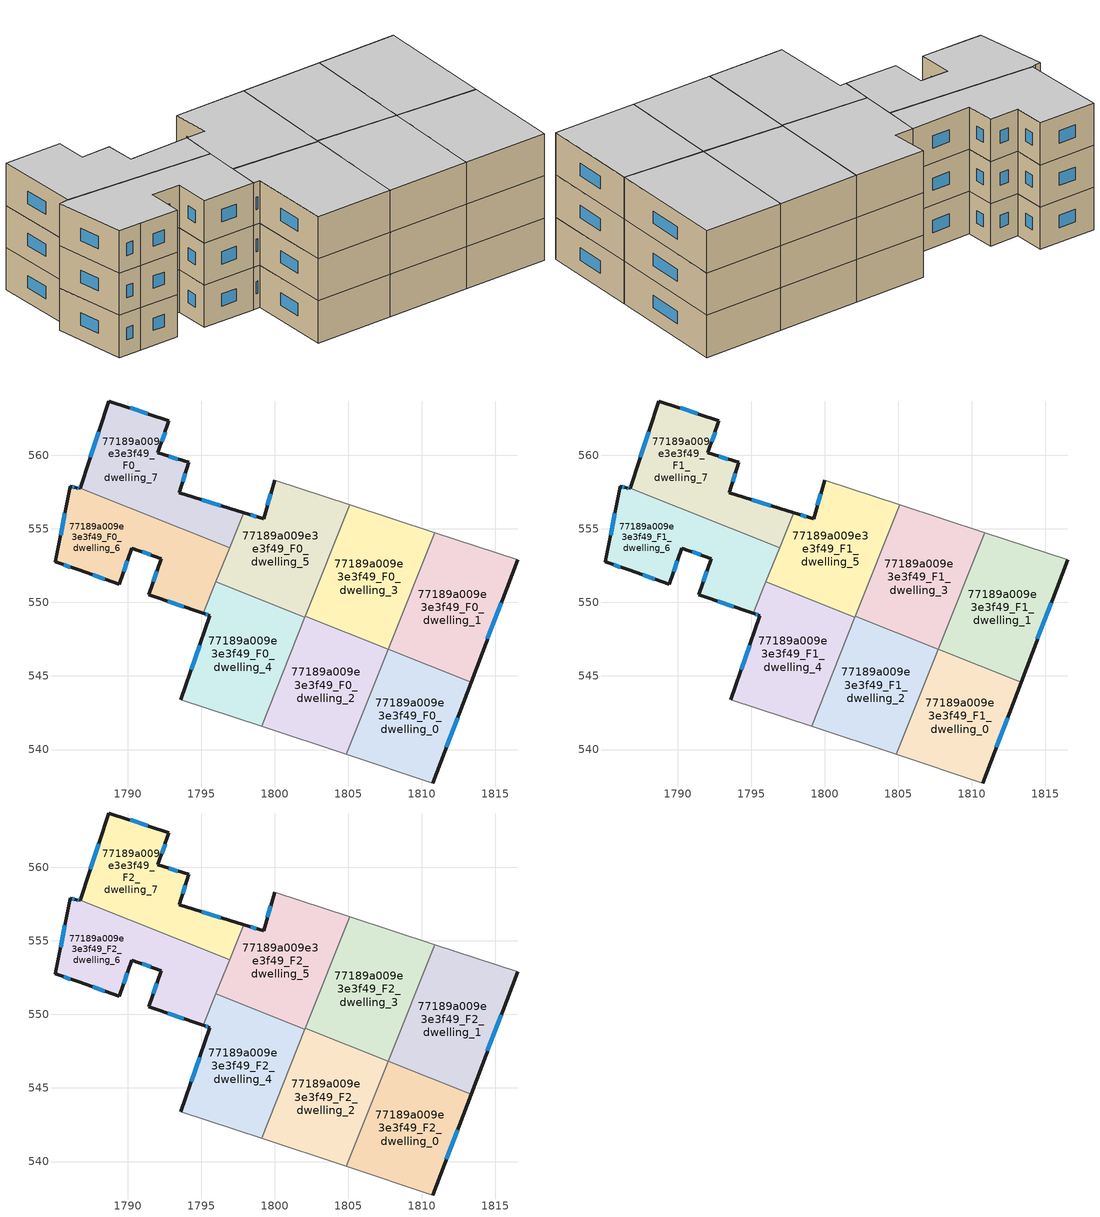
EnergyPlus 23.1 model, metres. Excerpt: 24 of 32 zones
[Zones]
77189a009e3e3f49_F0_dwelling_0
 floor ground (EU_floor_Construction): 1813.34,544.58 1810.74,537.72 1804.86,539.67 1807.71,546.83 z0
 wall outside (EU_wall_Construction): 1810.74,537.72 1813.34,544.58 z0:3
 wall adiabatic (EU_wall_Construction): 1804.86,539.67 1810.74,537.72 z0:3
 wall to 77189a009e3e3f49_F0_dwelling_2 (EU_wall_Construction): 1807.71,546.83 1804.86,539.67 z0:3
 wall to 77189a009e3e3f49_F0_dwelling_1 (EU_wall_Construction): 1813.34,544.58 1807.71,546.83 z0:3
 window (EU_Window_Construction): 1811.66,540.15 1812.42,542.16 z1.06:1.94
77189a009e3e3f49_F0_dwelling_1
 floor ground (EU_floor_Construction): 1816.5,552.91 1813.34,544.58 1807.71,546.83 1810.87,554.74 z0
 wall outside (EU_wall_Construction): 1813.34,544.58 1816.5,552.91 z0:3
 wall to 77189a009e3e3f49_F0_dwelling_3 (EU_wall_Construction): 1810.87,554.74 1807.71,546.83 z0:3
 wall adiabatic (EU_wall_Construction): 1816.5,552.91 1810.87,554.74 z0:3
 window (EU_Window_Construction): 1814.46,547.52 1815.38,549.97 z1.06:1.94
77189a009e3e3f49_F0_dwelling_2
 floor ground (EU_floor_Construction): 1807.71,546.83 1804.86,539.67 1799.1,541.58 1802.09,549.07 z0
 wall adiabatic (EU_wall_Construction): 1799.1,541.58 1804.86,539.67 z0:3
 wall to 77189a009e3e3f49_F0_dwelling_3 (EU_wall_Construction): 1807.71,546.83 1802.09,549.07 z0:3
 wall to 77189a009e3e3f49_F0_dwelling_4 (EU_wall_Construction): 1802.05,548.99 1799.1,541.58 z0:3
 wall to 77189a009e3e3f49_F0_dwelling_5 (EU_wall_Construction): 1802.09,549.07 1802.05,548.99 z0:3
77189a009e3e3f49_F0_dwelling_3
 floor ground (EU_floor_Construction): 1810.87,554.74 1807.71,546.83 1802.09,549.07 1805.1,556.62 z0
 wall adiabatic (EU_wall_Construction): 1810.87,554.74 1805.1,556.62 z0:3
 wall to 77189a009e3e3f49_F0_dwelling_5 (EU_wall_Construction): 1805.1,556.62 1802.09,549.07 z0:3
77189a009e3e3f49_F0_dwelling_4
 floor ground (EU_floor_Construction): 1802.05,548.99 1799.1,541.58 1793.62,543.39 1795.6,549.09 1795.15,549.25 1796,551.4 z0
 wall outside (EU_wall_Construction): 1795.15,549.25 1795.6,549.09 1793.62,543.39 z0:3
 wall to 77189a009e3e3f49_F0_dwelling_5 (EU_wall_Construction): 1802.05,548.99 1796,551.4 z0:3
 wall adiabatic (EU_wall_Construction): 1793.62,543.39 1799.1,541.58 z0:3
 wall to 77189a009e3e3f49_F0_dwelling_6 (EU_wall_Construction): 1796,551.4 1795.15,549.25 z0:3
 window (EU_Window_Construction): 1794.9,547.08 1794.32,545.41 / 1795.31,549.19 1795.44,549.15 z1.06:1.94
77189a009e3e3f49_F0_dwelling_5
 floor ground (EU_floor_Construction): 1805.1,556.62 1802.05,548.99 1796,551.4 1797.88,556.1 1799.24,555.68 1800,558.28 z0
 wall outside (EU_wall_Construction): 1800,558.28 1799.24,555.68 1797.88,556.1 z0:3
 wall adiabatic (EU_wall_Construction): 1805.1,556.62 1800,558.28 z0:3
 wall to 77189a009e3e3f49_F0_dwelling_7 (EU_wall_Construction): 1797.88,556.1 1796.93,553.72 z0:3
 wall to 77189a009e3e3f49_F0_dwelling_6 (EU_wall_Construction): 1796.93,553.71 1796,551.4 z0:3
 window (EU_Window_Construction): 1798.76,555.83 1798.36,555.96 / 1799.73,557.36 1799.51,556.6 z1.06:1.94
77189a009e3e3f49_F0_dwelling_6
 floor ground (EU_floor_Construction): 1796.93,553.71 1795.15,549.25 1791.43,550.52 1792.28,552.97 1790.29,553.67 1789.44,551.23 1786.67,552.2 1785.1,552.74 1786.09,557.87 1786.51,557.78 1786.79,557.75 z0
 wall outside (EU_wall_Construction): 1786.79,557.75 1786.51,557.78 1786.09,557.87 1785.1,552.74 1786.67,552.2 1789.44,551.23 1790.29,553.67 1792.28,552.97 1791.43,550.52 1795.15,549.25 z0:3
 wall to 77189a009e3e3f49_F0_dwelling_7 (EU_wall_Construction): 1796.93,553.71 1786.79,557.75 z0:3
 window (EU_Window_Construction): 1787.65,551.86 1788.46,551.58 / 1785.65,552.55 1786.11,552.39 / 1785.74,556.06 1785.45,554.56 / 1786.36,557.82 1786.24,557.84 / 1786.69,557.76 1786.61,557.77 / 1792.74,550.07 1793.83,549.7 / 1791.98,552.11 1791.73,551.39 / 1790.99,553.43 1791.58,553.22 / 1789.74,552.1 1789.99,552.81 z1.06:1.94
77189a009e3e3f49_F0_dwelling_7
 floor ground (EU_floor_Construction): 1792.81,562.34 1792.06,560.15 1794.15,559.51 1793.51,557.45 1797.88,556.1 1796.93,553.71 1786.79,557.75 1788.73,563.68 z0
 wall outside (EU_wall_Construction): 1797.88,556.1 1793.51,557.45 1794.15,559.51 1792.06,560.15 1792.81,562.34 1788.73,563.68 1786.79,557.75 z0:3
 window (EU_Window_Construction): 1793.41,559.74 1792.8,559.93 / 1793.73,558.18 1793.92,558.79 / 1796.33,556.58 1795.05,556.98 / 1788.04,561.59 1787.47,559.85 / 1791.37,562.82 1790.17,563.21 / 1792.32,560.93 1792.54,561.57 z1.06:1.94
77189a009e3e3f49_F1_dwelling_0
 floor to 77189a009e3e3f49_F0_dwelling_0 (EU_floor_Construction): 1813.34,544.58 1810.74,537.72 1804.86,539.67 1807.71,546.83 z3
 wall outside (EU_wall_Construction): 1810.74,537.72 1813.34,544.58 z3:6
 wall adiabatic (EU_wall_Construction): 1804.86,539.67 1810.74,537.72 z3:6
 wall to 77189a009e3e3f49_F1_dwelling_2 (EU_wall_Construction): 1807.71,546.83 1804.86,539.67 z3:6
 wall to 77189a009e3e3f49_F1_dwelling_1 (EU_wall_Construction): 1813.34,544.58 1807.71,546.83 z3:6
 window (EU_Window_Construction): 1811.66,540.15 1812.42,542.16 z4.06:4.94
77189a009e3e3f49_F1_dwelling_1
 floor to 77189a009e3e3f49_F0_dwelling_1 (EU_floor_Construction): 1816.5,552.91 1813.34,544.58 1807.71,546.83 1810.87,554.74 z3
 wall outside (EU_wall_Construction): 1813.34,544.58 1816.5,552.91 z3:6
 wall to 77189a009e3e3f49_F1_dwelling_3 (EU_wall_Construction): 1810.87,554.74 1807.71,546.83 z3:6
 wall adiabatic (EU_wall_Construction): 1816.5,552.91 1810.87,554.74 z3:6
 window (EU_Window_Construction): 1814.46,547.52 1815.38,549.97 z4.06:4.94
77189a009e3e3f49_F1_dwelling_2
 floor to 77189a009e3e3f49_F0_dwelling_2 (EU_floor_Construction): 1807.71,546.83 1804.86,539.67 1799.1,541.58 1802.09,549.07 z3
 wall adiabatic (EU_wall_Construction): 1799.1,541.58 1804.86,539.67 z3:6
 wall to 77189a009e3e3f49_F1_dwelling_3 (EU_wall_Construction): 1807.71,546.83 1802.09,549.07 z3:6
 wall to 77189a009e3e3f49_F1_dwelling_4 (EU_wall_Construction): 1802.05,548.99 1799.1,541.58 z3:6
 wall to 77189a009e3e3f49_F1_dwelling_5 (EU_wall_Construction): 1802.09,549.07 1802.05,548.99 z3:6
77189a009e3e3f49_F1_dwelling_3
 floor to 77189a009e3e3f49_F0_dwelling_3 (EU_floor_Construction): 1810.87,554.74 1807.71,546.83 1802.09,549.07 1805.1,556.62 z3
 wall adiabatic (EU_wall_Construction): 1810.87,554.74 1805.1,556.62 z3:6
 wall to 77189a009e3e3f49_F1_dwelling_5 (EU_wall_Construction): 1805.1,556.62 1802.09,549.07 z3:6
77189a009e3e3f49_F1_dwelling_4
 floor to 77189a009e3e3f49_F0_dwelling_4 (EU_floor_Construction): 1802.05,548.99 1799.1,541.58 1793.62,543.39 1795.6,549.09 1795.15,549.25 1796,551.4 z3
 wall outside (EU_wall_Construction): 1795.15,549.25 1795.6,549.09 1793.62,543.39 z3:6
 wall to 77189a009e3e3f49_F1_dwelling_5 (EU_wall_Construction): 1802.05,548.99 1796,551.4 z3:6
 wall adiabatic (EU_wall_Construction): 1793.62,543.39 1799.1,541.58 z3:6
 wall to 77189a009e3e3f49_F1_dwelling_6 (EU_wall_Construction): 1796,551.4 1795.15,549.25 z3:6
 window (EU_Window_Construction): 1794.9,547.08 1794.32,545.41 / 1795.31,549.19 1795.44,549.15 z4.06:4.94
77189a009e3e3f49_F1_dwelling_5
 floor to 77189a009e3e3f49_F0_dwelling_5 (EU_floor_Construction): 1805.1,556.62 1802.05,548.99 1796,551.4 1797.88,556.1 1799.24,555.68 1800,558.28 z3
 wall outside (EU_wall_Construction): 1800,558.28 1799.24,555.68 1797.88,556.1 z3:6
 wall adiabatic (EU_wall_Construction): 1805.1,556.62 1800,558.28 z3:6
 wall to 77189a009e3e3f49_F1_dwelling_7 (EU_wall_Construction): 1797.88,556.1 1796.93,553.72 z3:6
 wall to 77189a009e3e3f49_F1_dwelling_6 (EU_wall_Construction): 1796.93,553.71 1796,551.4 z3:6
 window (EU_Window_Construction): 1798.76,555.83 1798.36,555.96 / 1799.73,557.36 1799.51,556.6 z4.06:4.94
77189a009e3e3f49_F1_dwelling_6
 floor to 77189a009e3e3f49_F0_dwelling_6 (EU_floor_Construction): 1796.93,553.71 1795.15,549.25 1791.43,550.52 1792.28,552.97 1790.29,553.67 1789.44,551.23 1786.67,552.2 1785.1,552.74 1786.09,557.87 1786.51,557.78 1786.79,557.75 z3
 wall outside (EU_wall_Construction): 1786.79,557.75 1786.51,557.78 1786.09,557.87 1785.1,552.74 1786.67,552.2 1789.44,551.23 1790.29,553.67 1792.28,552.97 1791.43,550.52 1795.15,549.25 z3:6
 wall to 77189a009e3e3f49_F1_dwelling_7 (EU_wall_Construction): 1796.93,553.71 1786.79,557.75 z3:6
 window (EU_Window_Construction): 1787.65,551.86 1788.46,551.58 / 1785.65,552.55 1786.11,552.39 / 1785.74,556.06 1785.45,554.56 / 1786.36,557.82 1786.24,557.84 / 1786.69,557.76 1786.61,557.77 / 1792.74,550.07 1793.83,549.7 / 1791.98,552.11 1791.73,551.39 / 1790.99,553.43 1791.58,553.22 / 1789.74,552.1 1789.99,552.81 z4.06:4.94
77189a009e3e3f49_F1_dwelling_7
 floor to 77189a009e3e3f49_F0_dwelling_7 (EU_floor_Construction): 1792.81,562.34 1792.06,560.15 1794.15,559.51 1793.51,557.45 1797.88,556.1 1796.93,553.71 1786.79,557.75 1788.73,563.68 z3
 wall outside (EU_wall_Construction): 1797.88,556.1 1793.51,557.45 1794.15,559.51 1792.06,560.15 1792.81,562.34 1788.73,563.68 1786.79,557.75 z3:6
 window (EU_Window_Construction): 1793.41,559.74 1792.8,559.93 / 1793.73,558.18 1793.92,558.79 / 1796.33,556.58 1795.05,556.98 / 1788.04,561.59 1787.47,559.85 / 1791.37,562.82 1790.17,563.21 / 1792.32,560.93 1792.54,561.57 z4.06:4.94
77189a009e3e3f49_F2_dwelling_0
 floor to 77189a009e3e3f49_F1_dwelling_0 (EU_floor_Construction): 1813.34,544.58 1810.74,537.72 1804.86,539.67 1807.71,546.83 z6
 wall outside (EU_wall_Construction): 1810.74,537.72 1813.34,544.58 z6:9
 wall adiabatic (EU_wall_Construction): 1804.86,539.67 1810.74,537.72 z6:9
 wall to 77189a009e3e3f49_F2_dwelling_2 (EU_wall_Construction): 1807.71,546.83 1804.86,539.67 z6:9
 wall to 77189a009e3e3f49_F2_dwelling_1 (EU_wall_Construction): 1813.34,544.58 1807.71,546.83 z6:9
 window (EU_Window_Construction): 1811.66,540.15 1812.42,542.16 z7.06:7.94
 ceiling to 77189a009e3e3f49_F3_dwelling_0 (EU_floor_Construction): 1810.74,537.72 1813.34,544.58 1807.71,546.83 1804.86,539.67 z9
77189a009e3e3f49_F2_dwelling_1
 floor to 77189a009e3e3f49_F1_dwelling_1 (EU_floor_Construction): 1816.5,552.91 1813.34,544.58 1807.71,546.83 1810.87,554.74 z6
 wall outside (EU_wall_Construction): 1813.34,544.58 1816.5,552.91 z6:9
 wall to 77189a009e3e3f49_F2_dwelling_3 (EU_wall_Construction): 1810.87,554.74 1807.71,546.83 z6:9
 wall adiabatic (EU_wall_Construction): 1816.5,552.91 1810.87,554.74 z6:9
 window (EU_Window_Construction): 1814.46,547.52 1815.38,549.97 z7.06:7.94
 ceiling to 77189a009e3e3f49_F3_dwelling_1 (EU_floor_Construction): 1813.34,544.58 1816.5,552.91 1810.87,554.74 1807.71,546.83 z9
77189a009e3e3f49_F2_dwelling_2
 floor to 77189a009e3e3f49_F1_dwelling_2 (EU_floor_Construction): 1807.71,546.83 1804.86,539.67 1799.1,541.58 1802.09,549.07 z6
 wall adiabatic (EU_wall_Construction): 1799.1,541.58 1804.86,539.67 z6:9
 wall to 77189a009e3e3f49_F2_dwelling_3 (EU_wall_Construction): 1807.71,546.83 1802.09,549.07 z6:9
 wall to 77189a009e3e3f49_F2_dwelling_4 (EU_wall_Construction): 1802.05,548.99 1799.1,541.58 z6:9
 wall to 77189a009e3e3f49_F2_dwelling_5 (EU_wall_Construction): 1802.09,549.07 1802.05,548.99 z6:9
 ceiling to 77189a009e3e3f49_F3_dwelling_2 (EU_floor_Construction): 1804.86,539.67 1807.71,546.83 1802.09,549.07 1799.1,541.58 z9
77189a009e3e3f49_F2_dwelling_3
 floor to 77189a009e3e3f49_F1_dwelling_3 (EU_floor_Construction): 1810.87,554.74 1807.71,546.83 1802.09,549.07 1805.1,556.62 z6
 wall adiabatic (EU_wall_Construction): 1810.87,554.74 1805.1,556.62 z6:9
 wall to 77189a009e3e3f49_F2_dwelling_5 (EU_wall_Construction): 1805.1,556.62 1802.09,549.07 z6:9
 ceiling to 77189a009e3e3f49_F3_dwelling_3 (EU_floor_Construction): 1807.71,546.83 1810.87,554.74 1805.1,556.62 1802.09,549.07 z9
77189a009e3e3f49_F2_dwelling_4
 floor to 77189a009e3e3f49_F1_dwelling_4 (EU_floor_Construction): 1802.05,548.99 1799.1,541.58 1793.62,543.39 1795.6,549.09 1795.15,549.25 1796,551.4 z6
 wall outside (EU_wall_Construction): 1795.15,549.25 1795.6,549.09 1793.62,543.39 z6:9
 wall to 77189a009e3e3f49_F2_dwelling_5 (EU_wall_Construction): 1802.05,548.99 1796,551.4 z6:9
 wall adiabatic (EU_wall_Construction): 1793.62,543.39 1799.1,541.58 z6:9
 wall to 77189a009e3e3f49_F2_dwelling_6 (EU_wall_Construction): 1796,551.4 1795.15,549.25 z6:9
 window (EU_Window_Construction): 1794.9,547.08 1794.32,545.41 / 1795.31,549.19 1795.44,549.15 z7.06:7.94
 ceiling to 77189a009e3e3f49_F3_dwelling_4 (EU_floor_Construction): 1799.1,541.58 1802.05,548.99 1796,551.4 1795.15,549.25 1795.6,549.09 1793.62,543.39 z9
77189a009e3e3f49_F2_dwelling_5
 floor to 77189a009e3e3f49_F1_dwelling_5 (EU_floor_Construction): 1805.1,556.62 1802.05,548.99 1796,551.4 1797.88,556.1 1799.24,555.68 1800,558.28 z6
 wall outside (EU_wall_Construction): 1800,558.28 1799.24,555.68 1797.88,556.1 z6:9
 wall adiabatic (EU_wall_Construction): 1805.1,556.62 1800,558.28 z6:9
 wall to 77189a009e3e3f49_F2_dwelling_7 (EU_wall_Construction): 1797.88,556.1 1796.93,553.72 z6:9
 wall to 77189a009e3e3f49_F2_dwelling_6 (EU_wall_Construction): 1796.93,553.71 1796,551.4 z6:9
 window (EU_Window_Construction): 1798.76,555.83 1798.36,555.96 / 1799.73,557.36 1799.51,556.6 z7.06:7.94
 ceiling to 77189a009e3e3f49_F3_dwelling_5 (EU_floor_Construction): 1802.05,548.99 1805.1,556.62 1800,558.28 1799.24,555.68 1797.88,556.1 1796,551.4 z9
77189a009e3e3f49_F2_dwelling_6
 floor to 77189a009e3e3f49_F1_dwelling_6 (EU_floor_Construction): 1796.93,553.71 1795.15,549.25 1791.43,550.52 1792.28,552.97 1790.29,553.67 1789.44,551.23 1786.67,552.2 1785.1,552.74 1786.09,557.87 1786.51,557.78 1786.79,557.75 z6
 wall outside (EU_wall_Construction): 1786.79,557.75 1786.51,557.78 1786.09,557.87 1785.1,552.74 1786.67,552.2 1789.44,551.23 1790.29,553.67 1792.28,552.97 1791.43,550.52 1795.15,549.25 z6:9
 wall to 77189a009e3e3f49_F2_dwelling_7 (EU_wall_Construction): 1796.93,553.71 1786.79,557.75 z6:9
 window (EU_Window_Construction): 1787.65,551.86 1788.46,551.58 / 1785.65,552.55 1786.11,552.39 / 1785.74,556.06 1785.45,554.56 / 1786.36,557.82 1786.24,557.84 / 1786.69,557.76 1786.61,557.77 / 1792.74,550.07 1793.83,549.7 / 1791.98,552.11 1791.73,551.39 / 1790.99,553.43 1791.58,553.22 / 1789.74,552.1 1789.99,552.81 z7.06:7.94
 ceiling to 77189a009e3e3f49_F3_dwelling_6 (EU_floor_Construction): 1795.15,549.25 1796.93,553.71 1786.79,557.75 1786.51,557.78 1786.09,557.87 1785.1,552.74 1786.67,552.2 1789.44,551.23 1790.29,553.67 1792.28,552.97 1791.43,550.52 z9
77189a009e3e3f49_F2_dwelling_7
 floor to 77189a009e3e3f49_F1_dwelling_7 (EU_floor_Construction): 1792.81,562.34 1792.06,560.15 1794.15,559.51 1793.51,557.45 1797.88,556.1 1796.93,553.71 1786.79,557.75 1788.73,563.68 z6
 wall outside (EU_wall_Construction): 1797.88,556.1 1793.51,557.45 1794.15,559.51 1792.06,560.15 1792.81,562.34 1788.73,563.68 1786.79,557.75 z6:9
 window (EU_Window_Construction): 1793.41,559.74 1792.8,559.93 / 1793.73,558.18 1793.92,558.79 / 1796.33,556.58 1795.05,556.98 / 1788.04,561.59 1787.47,559.85 / 1791.37,562.82 1790.17,563.21 / 1792.32,560.93 1792.54,561.57 z7.06:7.94
 ceiling to 77189a009e3e3f49_F3_dwelling_7 (EU_floor_Construction): 1796.93,553.71 1797.88,556.1 1793.51,557.45 1794.15,559.51 1792.06,560.15 1792.81,562.34 1788.73,563.68 1786.79,557.75 z9
[Building]
EU S2 Campaign: North Axis=0; Terrain=City; Solar Distribution=FullExterior
[Site:Location]
Bologna: Latitude=44.5; Longitude=11.25; Time Zone=1; Elevation=37
[SizingPeriod:WeatherFileDays]
AnnualSizingPeriod: Begin Month=1; Begin Day of Month=1; End Month=12; End Day of Month=31; Day of Week for Start Day=Monday; Use Weather File Daylight Saving Period=No; Use Weather File Rain and Snow Indicators=No
[MATERIAL]
EU_InternalMass_Material: Roughness=MediumRough; Thickness=0.1; Conductivity=1; Density=1800; Specific Heat=900; Thermal Absorptance=0.9; Solar Absorptance=0.7; Visible Absorptance=0.7
[MATERIAL:NOMASS] Roughness=MediumRough; Thermal Absorptance=0.9; Solar Absorptance=0.7; Visible Absorptance=0.7
Name | Thermal Resistance
EU_wall_NoMass | 0.781309
EU_floor_NoMass | 0.563442
[WINDOWMATERIAL:SIMPLEGLAZINGSYSTEM]
EU_Window_SimpleGlazing: UFactor=4.32879; Solar Heat Gain Coefficient=0.85; Visible Transmittance=0.85
[CONSTRUCTION]
EU_wall_Construction: EU_wall_NoMass
EU_floor_Construction: EU_floor_NoMass
EU_Window_Construction: EU_Window_SimpleGlazing
EU_InternalMass_Construction: EU_InternalMass_Material
[ZONE] Type=1; Multiplier=1; Ceiling Height=autocalculate; Floor Area=autocalculate; Part of Total Floor Area=Yes
Name | Volume
77189a009e3e3f49_F0_dwelling_0; 77189a009e3e3f49_F1_dwelling_0; 77189a009e3e3f49_F2_dwelling_0 | 138.057
77189a009e3e3f49_F0_dwelling_1; 77189a009e3e3f49_F1_dwelling_1; 77189a009e3e3f49_F2_dwelling_1 | 156.475
77189a009e3e3f49_F0_dwelling_2; 77189a009e3e3f49_F1_dwelling_2; 77189a009e3e3f49_F2_dwelling_2 | 143.195
77189a009e3e3f49_F0_dwelling_3; 77189a009e3e3f49_F1_dwelling_3; 77189a009e3e3f49_F2_dwelling_3 | 151.282
77189a009e3e3f49_F0_dwelling_4; 77189a009e3e3f49_F1_dwelling_4; 77189a009e3e3f49_F2_dwelling_4 | 148.534
77189a009e3e3f49_F0_dwelling_5; 77189a009e3e3f49_F1_dwelling_5; 77189a009e3e3f49_F2_dwelling_5 | 145.988
77189a009e3e3f49_F0_dwelling_6; 77189a009e3e3f49_F1_dwelling_6; 77189a009e3e3f49_F2_dwelling_6 | 152.339
77189a009e3e3f49_F0_dwelling_7; 77189a009e3e3f49_F1_dwelling_7; 77189a009e3e3f49_F2_dwelling_7 | 142.177
[INTERNALMASS] Construction=EU_InternalMass_Construction
Name | Zone or ZoneList | Surface Area
77189a009e3e3f49_F0_dwelling_0_EU_InternalMass | 77189a009e3e3f49_F0_dwelling_0 | 46.0192
77189a009e3e3f49_F0_dwelling_1_EU_InternalMass | 77189a009e3e3f49_F0_dwelling_1 | 52.1583
77189a009e3e3f49_F0_dwelling_2_EU_InternalMass | 77189a009e3e3f49_F0_dwelling_2 | 47.7314
77189a009e3e3f49_F0_dwelling_3_EU_InternalMass | 77189a009e3e3f49_F0_dwelling_3 | 50.4273
77189a009e3e3f49_F0_dwelling_4_EU_InternalMass | 77189a009e3e3f49_F0_dwelling_4 | 49.5116
77189a009e3e3f49_F0_dwelling_5_EU_InternalMass | 77189a009e3e3f49_F0_dwelling_5 | 48.6628
77189a009e3e3f49_F0_dwelling_6_EU_InternalMass | 77189a009e3e3f49_F0_dwelling_6 | 50.78
77189a009e3e3f49_F0_dwelling_7_EU_InternalMass | 77189a009e3e3f49_F0_dwelling_7 | 47.3926
77189a009e3e3f49_F1_dwelling_0_EU_InternalMass | 77189a009e3e3f49_F1_dwelling_0 | 46.0192
77189a009e3e3f49_F1_dwelling_1_EU_InternalMass | 77189a009e3e3f49_F1_dwelling_1 | 52.1583
77189a009e3e3f49_F1_dwelling_2_EU_InternalMass | 77189a009e3e3f49_F1_dwelling_2 | 47.7314
77189a009e3e3f49_F1_dwelling_3_EU_InternalMass | 77189a009e3e3f49_F1_dwelling_3 | 50.4273
77189a009e3e3f49_F1_dwelling_4_EU_InternalMass | 77189a009e3e3f49_F1_dwelling_4 | 49.5116
77189a009e3e3f49_F1_dwelling_5_EU_InternalMass | 77189a009e3e3f49_F1_dwelling_5 | 48.6628
77189a009e3e3f49_F1_dwelling_6_EU_InternalMass | 77189a009e3e3f49_F1_dwelling_6 | 50.78
77189a009e3e3f49_F1_dwelling_7_EU_InternalMass | 77189a009e3e3f49_F1_dwelling_7 | 47.3926
77189a009e3e3f49_F2_dwelling_0_EU_InternalMass | 77189a009e3e3f49_F2_dwelling_0 | 46.0192
77189a009e3e3f49_F2_dwelling_1_EU_InternalMass | 77189a009e3e3f49_F2_dwelling_1 | 52.1583
77189a009e3e3f49_F2_dwelling_2_EU_InternalMass | 77189a009e3e3f49_F2_dwelling_2 | 47.7314
77189a009e3e3f49_F2_dwelling_3_EU_InternalMass | 77189a009e3e3f49_F2_dwelling_3 | 50.4273
77189a009e3e3f49_F2_dwelling_4_EU_InternalMass | 77189a009e3e3f49_F2_dwelling_4 | 49.5116
77189a009e3e3f49_F2_dwelling_5_EU_InternalMass | 77189a009e3e3f49_F2_dwelling_5 | 48.6628
77189a009e3e3f49_F2_dwelling_6_EU_InternalMass | 77189a009e3e3f49_F2_dwelling_6 | 50.78
77189a009e3e3f49_F2_dwelling_7_EU_InternalMass | 77189a009e3e3f49_F2_dwelling_7 | 47.3926
[OTHEREQUIPMENT] Fuel Type=Electricity; Design Level Calculation Method=Watts/Area; Power per Zone Floor Area=1; Fraction Latent=0; Fraction Radiant=0; Fraction Lost=0; Carbon Dioxide Generation Rate=0; EndUse Subcategory=EU_Step8_InternalGains
Name | Zone or ZoneList or Space or SpaceList | Schedule
EU_Step8_InternalGain_77189a009e3e3f49_F0_dwelling_0_f000 | 77189a009e3e3f49_F0_dwelling_0 | EU_Step8_GainSchedule_77189a009e3e3f49_F0_dwelling_0_f000
EU_Step8_InternalGain_77189a009e3e3f49_F0_dwelling_1_f000 | 77189a009e3e3f49_F0_dwelling_1 | EU_Step8_GainSchedule_77189a009e3e3f49_F0_dwelling_1_f000
EU_Step8_InternalGain_77189a009e3e3f49_F0_dwelling_2_f000 | 77189a009e3e3f49_F0_dwelling_2 | EU_Step8_GainSchedule_77189a009e3e3f49_F0_dwelling_2_f000
EU_Step8_InternalGain_77189a009e3e3f49_F0_dwelling_3_f000 | 77189a009e3e3f49_F0_dwelling_3 | EU_Step8_GainSchedule_77189a009e3e3f49_F0_dwelling_3_f000
EU_Step8_InternalGain_77189a009e3e3f49_F0_dwelling_4_f000 | 77189a009e3e3f49_F0_dwelling_4 | EU_Step8_GainSchedule_77189a009e3e3f49_F0_dwelling_4_f000
EU_Step8_InternalGain_77189a009e3e3f49_F0_dwelling_5_f000 | 77189a009e3e3f49_F0_dwelling_5 | EU_Step8_GainSchedule_77189a009e3e3f49_F0_dwelling_5_f000
EU_Step8_InternalGain_77189a009e3e3f49_F0_dwelling_6_f000 | 77189a009e3e3f49_F0_dwelling_6 | EU_Step8_GainSchedule_77189a009e3e3f49_F0_dwelling_6_f000
EU_Step8_InternalGain_77189a009e3e3f49_F0_dwelling_7_f000 | 77189a009e3e3f49_F0_dwelling_7 | EU_Step8_GainSchedule_77189a009e3e3f49_F0_dwelling_7_f000
EU_Step8_InternalGain_77189a009e3e3f49_F1_dwelling_0_f000 | 77189a009e3e3f49_F1_dwelling_0 | EU_Step8_GainSchedule_77189a009e3e3f49_F1_dwelling_0_f000
EU_Step8_InternalGain_77189a009e3e3f49_F1_dwelling_1_f000 | 77189a009e3e3f49_F1_dwelling_1 | EU_Step8_GainSchedule_77189a009e3e3f49_F1_dwelling_1_f000
EU_Step8_InternalGain_77189a009e3e3f49_F1_dwelling_2_f000 | 77189a009e3e3f49_F1_dwelling_2 | EU_Step8_GainSchedule_77189a009e3e3f49_F1_dwelling_2_f000
EU_Step8_InternalGain_77189a009e3e3f49_F1_dwelling_3_f000 | 77189a009e3e3f49_F1_dwelling_3 | EU_Step8_GainSchedule_77189a009e3e3f49_F1_dwelling_3_f000
EU_Step8_InternalGain_77189a009e3e3f49_F1_dwelling_4_f000 | 77189a009e3e3f49_F1_dwelling_4 | EU_Step8_GainSchedule_77189a009e3e3f49_F1_dwelling_4_f000
EU_Step8_InternalGain_77189a009e3e3f49_F1_dwelling_5_f000 | 77189a009e3e3f49_F1_dwelling_5 | EU_Step8_GainSchedule_77189a009e3e3f49_F1_dwelling_5_f000
EU_Step8_InternalGain_77189a009e3e3f49_F1_dwelling_6_f000 | 77189a009e3e3f49_F1_dwelling_6 | EU_Step8_GainSchedule_77189a009e3e3f49_F1_dwelling_6_f000
EU_Step8_InternalGain_77189a009e3e3f49_F1_dwelling_7_f000 | 77189a009e3e3f49_F1_dwelling_7 | EU_Step8_GainSchedule_77189a009e3e3f49_F1_dwelling_7_f000
EU_Step8_InternalGain_77189a009e3e3f49_F2_dwelling_0_f000 | 77189a009e3e3f49_F2_dwelling_0 | EU_Step8_GainSchedule_77189a009e3e3f49_F2_dwelling_0_f000
EU_Step8_InternalGain_77189a009e3e3f49_F2_dwelling_1_f000 | 77189a009e3e3f49_F2_dwelling_1 | EU_Step8_GainSchedule_77189a009e3e3f49_F2_dwelling_1_f000
EU_Step8_InternalGain_77189a009e3e3f49_F2_dwelling_2_f000 | 77189a009e3e3f49_F2_dwelling_2 | EU_Step8_GainSchedule_77189a009e3e3f49_F2_dwelling_2_f000
EU_Step8_InternalGain_77189a009e3e3f49_F2_dwelling_3_f000 | 77189a009e3e3f49_F2_dwelling_3 | EU_Step8_GainSchedule_77189a009e3e3f49_F2_dwelling_3_f000
EU_Step8_InternalGain_77189a009e3e3f49_F2_dwelling_4_f000 | 77189a009e3e3f49_F2_dwelling_4 | EU_Step8_GainSchedule_77189a009e3e3f49_F2_dwelling_4_f000
EU_Step8_InternalGain_77189a009e3e3f49_F2_dwelling_5_f000 | 77189a009e3e3f49_F2_dwelling_5 | EU_Step8_GainSchedule_77189a009e3e3f49_F2_dwelling_5_f000
EU_Step8_InternalGain_77189a009e3e3f49_F2_dwelling_6_f000 | 77189a009e3e3f49_F2_dwelling_6 | EU_Step8_GainSchedule_77189a009e3e3f49_F2_dwelling_6_f000
EU_Step8_InternalGain_77189a009e3e3f49_F2_dwelling_7_f000 | 77189a009e3e3f49_F2_dwelling_7 | EU_Step8_GainSchedule_77189a009e3e3f49_F2_dwelling_7_f000
[ZONEVENTILATION:DESIGNFLOWRATE] Schedule=EU_AlwaysOn; Design Flow Rate Calculation Method=AirChanges/Hour; Air Changes per Hour=0.692607; Ventilation Type=Natural; Fan Pressure Rise=0; Fan Total Efficiency=1; Constant Term Coefficient=1; Temperature Term Coefficient=0; Velocity Term Coefficient=0; Velocity Squared Term Coefficient=0; Minimum Indoor Temperature=-100; Maximum Indoor Temperature=100; Delta Temperature=-100; Minimum Outdoor Temperature=-100; Maximum Outdoor Temperature=100; Maximum Wind Speed=40
Name | Zone or ZoneList or Space or SpaceList
EU_ConstantAir_77189a009e3e3f49_F0_dwelling_0 | 77189a009e3e3f49_F0_dwelling_0
EU_ConstantAir_77189a009e3e3f49_F0_dwelling_1 | 77189a009e3e3f49_F0_dwelling_1
EU_ConstantAir_77189a009e3e3f49_F0_dwelling_2 | 77189a009e3e3f49_F0_dwelling_2
EU_ConstantAir_77189a009e3e3f49_F0_dwelling_3 | 77189a009e3e3f49_F0_dwelling_3
EU_ConstantAir_77189a009e3e3f49_F0_dwelling_4 | 77189a009e3e3f49_F0_dwelling_4
EU_ConstantAir_77189a009e3e3f49_F0_dwelling_5 | 77189a009e3e3f49_F0_dwelling_5
EU_ConstantAir_77189a009e3e3f49_F0_dwelling_6 | 77189a009e3e3f49_F0_dwelling_6
EU_ConstantAir_77189a009e3e3f49_F0_dwelling_7 | 77189a009e3e3f49_F0_dwelling_7
EU_ConstantAir_77189a009e3e3f49_F1_dwelling_0 | 77189a009e3e3f49_F1_dwelling_0
EU_ConstantAir_77189a009e3e3f49_F1_dwelling_1 | 77189a009e3e3f49_F1_dwelling_1
EU_ConstantAir_77189a009e3e3f49_F1_dwelling_2 | 77189a009e3e3f49_F1_dwelling_2
EU_ConstantAir_77189a009e3e3f49_F1_dwelling_3 | 77189a009e3e3f49_F1_dwelling_3
EU_ConstantAir_77189a009e3e3f49_F1_dwelling_4 | 77189a009e3e3f49_F1_dwelling_4
EU_ConstantAir_77189a009e3e3f49_F1_dwelling_5 | 77189a009e3e3f49_F1_dwelling_5
EU_ConstantAir_77189a009e3e3f49_F1_dwelling_6 | 77189a009e3e3f49_F1_dwelling_6
EU_ConstantAir_77189a009e3e3f49_F1_dwelling_7 | 77189a009e3e3f49_F1_dwelling_7
EU_ConstantAir_77189a009e3e3f49_F2_dwelling_0 | 77189a009e3e3f49_F2_dwelling_0
EU_ConstantAir_77189a009e3e3f49_F2_dwelling_1 | 77189a009e3e3f49_F2_dwelling_1
EU_ConstantAir_77189a009e3e3f49_F2_dwelling_2 | 77189a009e3e3f49_F2_dwelling_2
EU_ConstantAir_77189a009e3e3f49_F2_dwelling_3 | 77189a009e3e3f49_F2_dwelling_3
EU_ConstantAir_77189a009e3e3f49_F2_dwelling_4 | 77189a009e3e3f49_F2_dwelling_4
EU_ConstantAir_77189a009e3e3f49_F2_dwelling_5 | 77189a009e3e3f49_F2_dwelling_5
EU_ConstantAir_77189a009e3e3f49_F2_dwelling_6 | 77189a009e3e3f49_F2_dwelling_6
EU_ConstantAir_77189a009e3e3f49_F2_dwelling_7 | 77189a009e3e3f49_F2_dwelling_7
[HVACTEMPLATE:THERMOSTAT] Constant Heating Setpoint=20; Constant Cooling Setpoint=50
EU_HeatOnly_77189a009e3e3f49_F0_dwelling_0; EU_HeatOnly_77189a009e3e3f49_F0_dwelling_1; EU_HeatOnly_77189a009e3e3f49_F0_dwelling_2; EU_HeatOnly_77189a009e3e3f49_F0_dwelling_3; EU_HeatOnly_77189a009e3e3f49_F0_dwelling_4; EU_HeatOnly_77189a009e3e3f49_F0_dwelling_5; EU_HeatOnly_77189a009e3e3f49_F0_dwelling_6; EU_HeatOnly_77189a009e3e3f49_F0_dwelling_7; EU_HeatOnly_77189a009e3e3f49_F1_dwelling_0; EU_HeatOnly_77189a009e3e3f49_F1_dwelling_1; EU_HeatOnly_77189a009e3e3f49_F1_dwelling_2; EU_HeatOnly_77189a009e3e3f49_F1_dwelling_3; EU_HeatOnly_77189a009e3e3f49_F1_dwelling_4; EU_HeatOnly_77189a009e3e3f49_F1_dwelling_5; EU_HeatOnly_77189a009e3e3f49_F1_dwelling_6; EU_HeatOnly_77189a009e3e3f49_F1_dwelling_7; EU_HeatOnly_77189a009e3e3f49_F2_dwelling_0; EU_HeatOnly_77189a009e3e3f49_F2_dwelling_1; EU_HeatOnly_77189a009e3e3f49_F2_dwelling_2; EU_HeatOnly_77189a009e3e3f49_F2_dwelling_3; EU_HeatOnly_77189a009e3e3f49_F2_dwelling_4; EU_HeatOnly_77189a009e3e3f49_F2_dwelling_5; EU_HeatOnly_77189a009e3e3f49_F2_dwelling_6; EU_HeatOnly_77189a009e3e3f49_F2_dwelling_7; EU_HeatOnly_77189a009e3e3f49_F3_dwelling_0; EU_HeatOnly_77189a009e3e3f49_F3_dwelling_1; EU_HeatOnly_77189a009e3e3f49_F3_dwelling_2; EU_HeatOnly_77189a009e3e3f49_F3_dwelling_3; EU_HeatOnly_77189a009e3e3f49_F3_dwelling_4; EU_HeatOnly_77189a009e3e3f49_F3_dwelling_5; EU_HeatOnly_77189a009e3e3f49_F3_dwelling_6; EU_HeatOnly_77189a009e3e3f49_F3_dwelling_7
[HVACTEMPLATE:ZONE:IDEALLOADSAIRSYSTEM] System Availability Schedule=EU_AlwaysOn; Maximum Heating Supply Air Temperature=50; Minimum Cooling Supply Air Temperature=13; Maximum Heating Supply Air Humidity Ratio=0.0156; Minimum Cooling Supply Air Humidity Ratio=0.0077; Heating Limit=NoLimit; Cooling Limit=NoLimit; Heating Availability Schedule=EU_AlwaysOn; Cooling Availability Schedule=EU_CoolingOff; Dehumidification Control Type=ConstantSensibleHeatRatio; Cooling Sensible Heat Ratio=0.7; Dehumidification Setpoint=60; Humidification Control Type=None; Humidification Setpoint=30; Outdoor Air Method=None; Outdoor Air Flow Rate per Person=0.00944; Outdoor Air Flow Rate per Zone Floor Area=0; Outdoor Air Flow Rate per Zone=0; Demand Controlled Ventilation Type=None; Outdoor Air Economizer Type=NoEconomizer; Heat Recovery Type=None; Sensible Heat Recovery Effectiveness=0.7; Latent Heat Recovery Effectiveness=0.65
Name | Template Thermostat
77189a009e3e3f49_F0_dwelling_0 | EU_HeatOnly_77189a009e3e3f49_F0_dwelling_0
77189a009e3e3f49_F0_dwelling_1 | EU_HeatOnly_77189a009e3e3f49_F0_dwelling_1
77189a009e3e3f49_F0_dwelling_2 | EU_HeatOnly_77189a009e3e3f49_F0_dwelling_2
77189a009e3e3f49_F0_dwelling_3 | EU_HeatOnly_77189a009e3e3f49_F0_dwelling_3
77189a009e3e3f49_F0_dwelling_4 | EU_HeatOnly_77189a009e3e3f49_F0_dwelling_4
77189a009e3e3f49_F0_dwelling_5 | EU_HeatOnly_77189a009e3e3f49_F0_dwelling_5
77189a009e3e3f49_F0_dwelling_6 | EU_HeatOnly_77189a009e3e3f49_F0_dwelling_6
77189a009e3e3f49_F0_dwelling_7 | EU_HeatOnly_77189a009e3e3f49_F0_dwelling_7
77189a009e3e3f49_F1_dwelling_0 | EU_HeatOnly_77189a009e3e3f49_F1_dwelling_0
77189a009e3e3f49_F1_dwelling_1 | EU_HeatOnly_77189a009e3e3f49_F1_dwelling_1
77189a009e3e3f49_F1_dwelling_2 | EU_HeatOnly_77189a009e3e3f49_F1_dwelling_2
77189a009e3e3f49_F1_dwelling_3 | EU_HeatOnly_77189a009e3e3f49_F1_dwelling_3
77189a009e3e3f49_F1_dwelling_4 | EU_HeatOnly_77189a009e3e3f49_F1_dwelling_4
77189a009e3e3f49_F1_dwelling_5 | EU_HeatOnly_77189a009e3e3f49_F1_dwelling_5
77189a009e3e3f49_F1_dwelling_6 | EU_HeatOnly_77189a009e3e3f49_F1_dwelling_6
77189a009e3e3f49_F1_dwelling_7 | EU_HeatOnly_77189a009e3e3f49_F1_dwelling_7
77189a009e3e3f49_F2_dwelling_0 | EU_HeatOnly_77189a009e3e3f49_F2_dwelling_0
77189a009e3e3f49_F2_dwelling_1 | EU_HeatOnly_77189a009e3e3f49_F2_dwelling_1
77189a009e3e3f49_F2_dwelling_2 | EU_HeatOnly_77189a009e3e3f49_F2_dwelling_2
77189a009e3e3f49_F2_dwelling_3 | EU_HeatOnly_77189a009e3e3f49_F2_dwelling_3
77189a009e3e3f49_F2_dwelling_4 | EU_HeatOnly_77189a009e3e3f49_F2_dwelling_4
77189a009e3e3f49_F2_dwelling_5 | EU_HeatOnly_77189a009e3e3f49_F2_dwelling_5
77189a009e3e3f49_F2_dwelling_6 | EU_HeatOnly_77189a009e3e3f49_F2_dwelling_6
77189a009e3e3f49_F2_dwelling_7 | EU_HeatOnly_77189a009e3e3f49_F2_dwelling_7
[SIZING:ZONE] Zone Cooling Design Supply Air Temperature Input Method=SupplyAirTemperature; Zone Cooling Design Supply Air Temperature=13; Zone Heating Design Supply Air Temperature Input Method=SupplyAirTemperature; Zone Heating Design Supply Air Temperature=50; Zone Cooling Design Supply Air Humidity Ratio=0.008; Zone Heating Design Supply Air Humidity Ratio=0.008; Cooling Design Air Flow Method=DesignDay; Cooling Design Air Flow Rate=0; Cooling Minimum Air Flow per Zone Floor Area=0.000762; Cooling Minimum Air Flow=0; Cooling Minimum Air Flow Fraction=0.2; Heating Design Air Flow Method=DesignDay; Heating Design Air Flow Rate=0; Heating Maximum Air Flow per Zone Floor Area=0.002032; Heating Maximum Air Flow=0.141576; Heating Maximum Air Flow Fraction=0.3; Account for Dedicated Outdoor Air System=No; Dedicated Outdoor Air System Control Strategy=NeutralSupplyAir; Dedicated Outdoor Air Low Setpoint Temperature for Design=autosize; Dedicated Outdoor Air High Setpoint Temperature for Design=autosize; Zone Load Sizing Method=Sensible Load Only No Latent Load; Zone Latent Cooling Design Supply Air Humidity Ratio Input Method=HumidityRatioDifference; Zone Cooling Design Supply Air Humidity Ratio Difference=0.005; Zone Latent Heating Design Supply Air Humidity Ratio Input Method=HumidityRatioDifference; Zone Humidification Design Supply Air Humidity Ratio Difference=0.005
77189a009e3e3f49_F0_dwelling_0; 77189a009e3e3f49_F0_dwelling_1; 77189a009e3e3f49_F0_dwelling_2; 77189a009e3e3f49_F0_dwelling_3; 77189a009e3e3f49_F0_dwelling_4; 77189a009e3e3f49_F0_dwelling_5; 77189a009e3e3f49_F0_dwelling_6; 77189a009e3e3f49_F0_dwelling_7; 77189a009e3e3f49_F1_dwelling_0; 77189a009e3e3f49_F1_dwelling_1; 77189a009e3e3f49_F1_dwelling_2; 77189a009e3e3f49_F1_dwelling_3; 77189a009e3e3f49_F1_dwelling_4; 77189a009e3e3f49_F1_dwelling_5; 77189a009e3e3f49_F1_dwelling_6; 77189a009e3e3f49_F1_dwelling_7; 77189a009e3e3f49_F2_dwelling_0; 77189a009e3e3f49_F2_dwelling_1; 77189a009e3e3f49_F2_dwelling_2; 77189a009e3e3f49_F2_dwelling_3; 77189a009e3e3f49_F2_dwelling_4; 77189a009e3e3f49_F2_dwelling_5; 77189a009e3e3f49_F2_dwelling_6; 77189a009e3e3f49_F2_dwelling_7
[SCHEDULE:CONSTANT]
Name | Hourly Value
EU_AlwaysOn | 1
EU_CoolingOff | 0
[SCHEDULE:FILE] Column Number=1; Rows to Skip at Top=0; Number of Hours of Data=8760; Column Separator=Comma; Interpolate to Timestep=No; Minutes per Item=60; Adjust Schedule for Daylight Savings=Yes
Name | File
EU_Step8_GainSchedule_77189a009e3e3f49_F0_dwelling_0_f000 | ../../schedules/77189a009e3e3f49/77189a009e3e3f49_F0_dwelling_0_f000_gain.csv
EU_Step8_GainSchedule_77189a009e3e3f49_F0_dwelling_1_f000 | ../../schedules/77189a009e3e3f49/77189a009e3e3f49_F0_dwelling_1_f000_gain.csv
EU_Step8_GainSchedule_77189a009e3e3f49_F0_dwelling_2_f000 | ../../schedules/77189a009e3e3f49/77189a009e3e3f49_F0_dwelling_2_f000_gain.csv
EU_Step8_GainSchedule_77189a009e3e3f49_F0_dwelling_3_f000 | ../../schedules/77189a009e3e3f49/77189a009e3e3f49_F0_dwelling_3_f000_gain.csv
EU_Step8_GainSchedule_77189a009e3e3f49_F0_dwelling_4_f000 | ../../schedules/77189a009e3e3f49/77189a009e3e3f49_F0_dwelling_4_f000_gain.csv
EU_Step8_GainSchedule_77189a009e3e3f49_F0_dwelling_5_f000 | ../../schedules/77189a009e3e3f49/77189a009e3e3f49_F0_dwelling_5_f000_gain.csv
EU_Step8_GainSchedule_77189a009e3e3f49_F0_dwelling_6_f000 | ../../schedules/77189a009e3e3f49/77189a009e3e3f49_F0_dwelling_6_f000_gain.csv
EU_Step8_GainSchedule_77189a009e3e3f49_F0_dwelling_7_f000 | ../../schedules/77189a009e3e3f49/77189a009e3e3f49_F0_dwelling_7_f000_gain.csv
EU_Step8_GainSchedule_77189a009e3e3f49_F1_dwelling_0_f000 | ../../schedules/77189a009e3e3f49/77189a009e3e3f49_F1_dwelling_0_f000_gain.csv
EU_Step8_GainSchedule_77189a009e3e3f49_F1_dwelling_1_f000 | ../../schedules/77189a009e3e3f49/77189a009e3e3f49_F1_dwelling_1_f000_gain.csv
EU_Step8_GainSchedule_77189a009e3e3f49_F1_dwelling_2_f000 | ../../schedules/77189a009e3e3f49/77189a009e3e3f49_F1_dwelling_2_f000_gain.csv
EU_Step8_GainSchedule_77189a009e3e3f49_F1_dwelling_3_f000 | ../../schedules/77189a009e3e3f49/77189a009e3e3f49_F1_dwelling_3_f000_gain.csv
EU_Step8_GainSchedule_77189a009e3e3f49_F1_dwelling_4_f000 | ../../schedules/77189a009e3e3f49/77189a009e3e3f49_F1_dwelling_4_f000_gain.csv
EU_Step8_GainSchedule_77189a009e3e3f49_F1_dwelling_5_f000 | ../../schedules/77189a009e3e3f49/77189a009e3e3f49_F1_dwelling_5_f000_gain.csv
EU_Step8_GainSchedule_77189a009e3e3f49_F1_dwelling_6_f000 | ../../schedules/77189a009e3e3f49/77189a009e3e3f49_F1_dwelling_6_f000_gain.csv
EU_Step8_GainSchedule_77189a009e3e3f49_F1_dwelling_7_f000 | ../../schedules/77189a009e3e3f49/77189a009e3e3f49_F1_dwelling_7_f000_gain.csv
EU_Step8_GainSchedule_77189a009e3e3f49_F2_dwelling_0_f000 | ../../schedules/77189a009e3e3f49/77189a009e3e3f49_F2_dwelling_0_f000_gain.csv
EU_Step8_GainSchedule_77189a009e3e3f49_F2_dwelling_1_f000 | ../../schedules/77189a009e3e3f49/77189a009e3e3f49_F2_dwelling_1_f000_gain.csv
EU_Step8_GainSchedule_77189a009e3e3f49_F2_dwelling_2_f000 | ../../schedules/77189a009e3e3f49/77189a009e3e3f49_F2_dwelling_2_f000_gain.csv
EU_Step8_GainSchedule_77189a009e3e3f49_F2_dwelling_3_f000 | ../../schedules/77189a009e3e3f49/77189a009e3e3f49_F2_dwelling_3_f000_gain.csv
EU_Step8_GainSchedule_77189a009e3e3f49_F2_dwelling_4_f000 | ../../schedules/77189a009e3e3f49/77189a009e3e3f49_F2_dwelling_4_f000_gain.csv
EU_Step8_GainSchedule_77189a009e3e3f49_F2_dwelling_5_f000 | ../../schedules/77189a009e3e3f49/77189a009e3e3f49_F2_dwelling_5_f000_gain.csv
EU_Step8_GainSchedule_77189a009e3e3f49_F2_dwelling_6_f000 | ../../schedules/77189a009e3e3f49/77189a009e3e3f49_F2_dwelling_6_f000_gain.csv
EU_Step8_GainSchedule_77189a009e3e3f49_F2_dwelling_7_f000 | ../../schedules/77189a009e3e3f49/77189a009e3e3f49_F2_dwelling_7_f000_gain.csv
